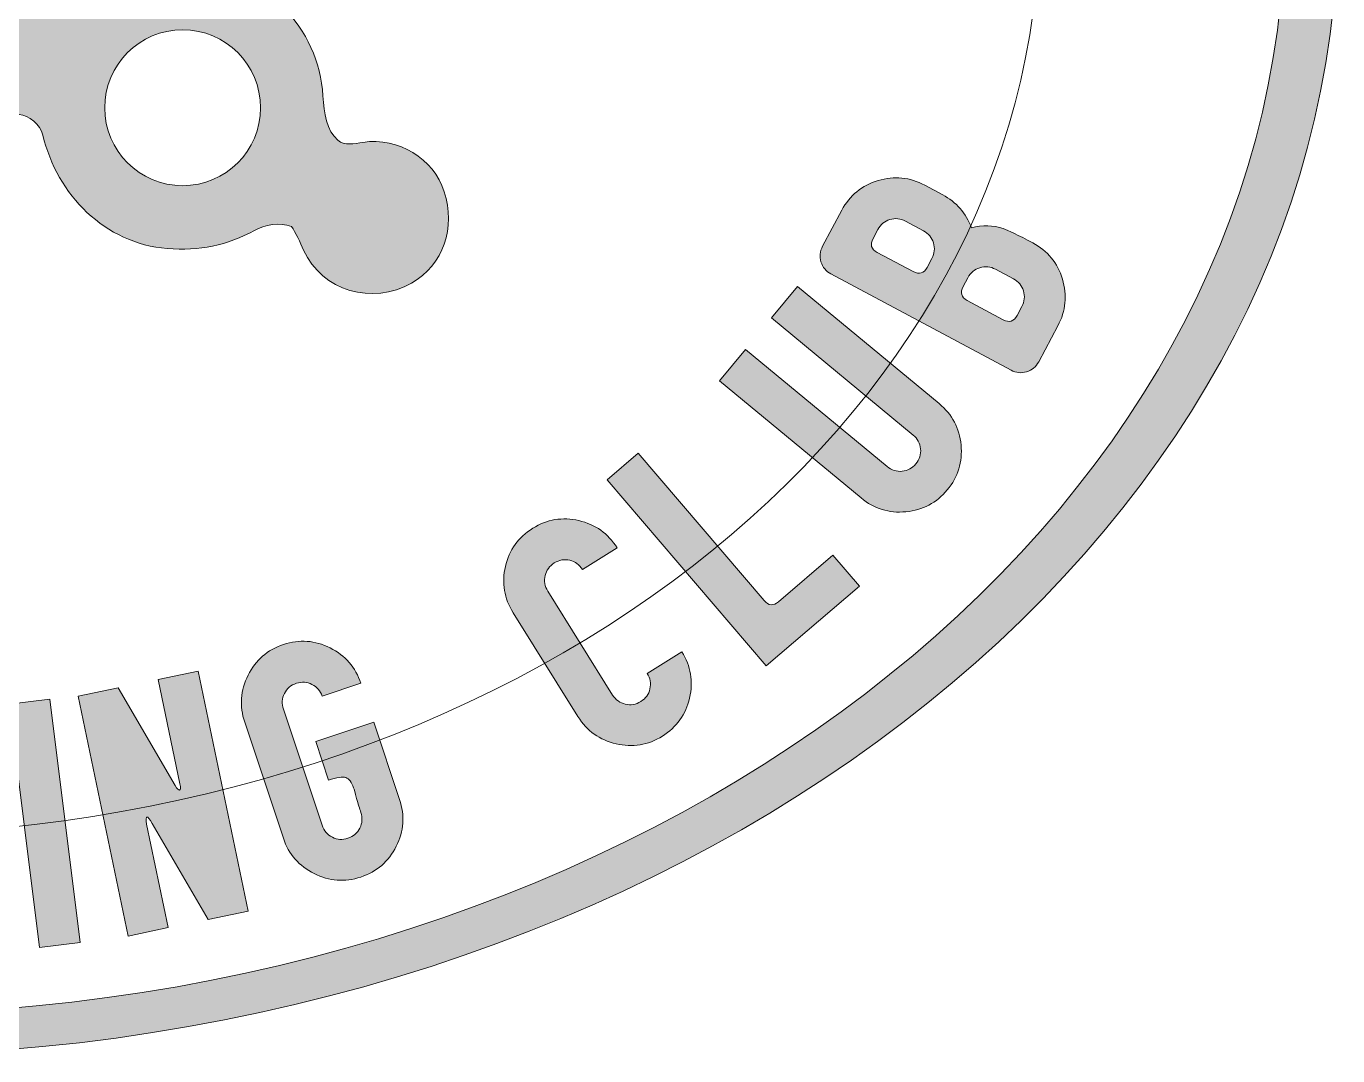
# Model space of a CAD drawing. Header units: inches. Extents: x -2.6 to 37.8, y -28.5 to 2.5.
# Drawn here: x 19.91 to 37.76, y -28.46 to -14.46 of the extents above; entities that cross this region are included whole.
import ezdxf

# ---------------------------------------------------------------- set-up
doc = ezdxf.new("R2010")
doc.units = ezdxf.units.IN
doc.header["$MEASUREMENT"] = 0
doc.layers.add('Layer 1', color=7, linetype='Continuous', lineweight=0)

# ---------------------------------------------------------------- blocks, each defined once
blk = doc.blocks.new('Block_0')
at = {"layer": 'Layer 1', "true_color": 0x231f20, "transparency": 33554687}
h = blk.add_hatch(color=250, dxfattribs=at)
h.dxf.hatch_style = 2
edge = h.paths.add_edge_path()
edge.add_spline(control_points=[(33.343, -17.896), (33.343, -17.896), (33.098, -17.765), (33.098, -17.765), (33.03, -17.729), (32.959, -17.722), (32.886, -17.744), (32.814, -17.766), (32.759, -17.811), (32.722, -17.88), (32.722, -17.88), (32.657, -18.002), (32.657, -18.002), (32.613, -18.084), (32.632, -18.146), (32.714, -18.19), (32.714, -18.19), (33.204, -18.452), (33.204, -18.452), (33.286, -18.495), (33.348, -18.476), (33.392, -18.395), (33.392, -18.395), (33.457, -18.272), (33.457, -18.272), (33.494, -18.204), (33.501, -18.133), (33.479, -18.06), (33.457, -17.988), (33.412, -17.933), (33.343, -17.896)], knot_values=[0, 0, 0, 0, 1, 1, 1, 2, 2, 2, 3, 3, 3, 4, 4, 4, 5, 5, 5, 6, 6, 6, 7, 7, 7, 8, 8, 8, 9, 9, 9, 10, 10, 10, 10], degree=3, periodic=0)
edge = h.paths.add_edge_path()
edge.add_spline(control_points=[(32.118, -17.242), (32.118, -17.242), (31.873, -17.111), (31.873, -17.111), (31.805, -17.074), (31.734, -17.067), (31.661, -17.089), (31.589, -17.111), (31.534, -17.156), (31.497, -17.225), (31.497, -17.225), (31.432, -17.348), (31.432, -17.348), (31.388, -17.429), (31.407, -17.492), (31.489, -17.536), (31.489, -17.536), (31.979, -17.797), (31.979, -17.797), (32.061, -17.841), (32.123, -17.822), (32.167, -17.74), (32.167, -17.74), (32.232, -17.618), (32.232, -17.618), (32.269, -17.549), (32.276, -17.479), (32.254, -17.406), (32.232, -17.333), (32.187, -17.279), (32.118, -17.242)], knot_values=[0, 0, 0, 0, 1, 1, 1, 2, 2, 2, 3, 3, 3, 4, 4, 4, 5, 5, 5, 6, 6, 6, 7, 7, 7, 8, 8, 8, 9, 9, 9, 10, 10, 10, 10], degree=3, periodic=0)
edge = h.paths.add_edge_path()
edge.add_spline(control_points=[(33.605, -17.406), (33.808, -17.515), (33.942, -17.679), (34.009, -17.899), (34.076, -18.12), (34.056, -18.332), (33.947, -18.534), (33.947, -18.534), (33.686, -19.024), (33.686, -19.024), (33.649, -19.093), (33.594, -19.138), (33.522, -19.16), (33.449, -19.182), (33.378, -19.175), (33.31, -19.138), (33.31, -19.138), (30.86, -17.829), (30.86, -17.829), (30.791, -17.793), (30.746, -17.738), (30.724, -17.665), (30.702, -17.593), (30.709, -17.522), (30.746, -17.453), (30.746, -17.453), (31.007, -16.963), (31.007, -16.963), (31.116, -16.761), (31.28, -16.626), (31.501, -16.559), (31.721, -16.492), (31.933, -16.513), (32.135, -16.621), (32.135, -16.621), (32.38, -16.752), (32.38, -16.752), (32.566, -16.851), (32.697, -17.001), (32.771, -17.2), (32.921, -17.163), (33.066, -17.166), (33.205, -17.212), (33.273, -17.235), (33.406, -17.3), (33.605, -17.406)], knot_values=[0, 0, 0, 0, 1, 1, 1, 2, 2, 2, 3, 3, 3, 4, 4, 4, 5, 5, 5, 6, 6, 6, 7, 7, 7, 8, 8, 8, 9, 9, 9, 10, 10, 10, 11, 11, 11, 12, 12, 12, 13, 13, 13, 14, 14, 14, 15, 15, 15, 15], degree=3, periodic=0)
h = blk.add_hatch(color=250, dxfattribs=at)
h.dxf.hatch_style = 2
edge = h.paths.add_edge_path()
edge.add_spline(control_points=[(32.332, -19.593), (32.509, -19.74), (32.609, -19.928), (32.63, -20.157), (32.652, -20.386), (32.589, -20.59), (32.443, -20.766), (32.297, -20.943), (32.109, -21.043), (31.879, -21.064), (31.65, -21.086), (31.447, -21.024), (31.27, -20.877), (31.27, -20.877), (29.344, -19.283), (29.344, -19.283), (29.344, -19.283), (29.698, -18.855), (29.698, -18.855), (29.698, -18.855), (31.624, -20.449), (31.624, -20.449), (31.684, -20.499), (31.752, -20.52), (31.827, -20.513), (31.903, -20.506), (31.966, -20.472), (32.015, -20.412), (32.065, -20.352), (32.086, -20.285), (32.079, -20.209), (32.072, -20.133), (32.038, -20.071), (31.978, -20.021), (31.978, -20.021), (30.052, -18.427), (30.052, -18.427), (30.052, -18.427), (30.406, -17.999), (30.406, -17.999), (30.406, -17.999), (32.332, -19.593), (32.332, -19.593)], knot_values=[0, 0, 0, 0, 1, 1, 1, 2, 2, 2, 3, 3, 3, 4, 4, 4, 5, 5, 5, 6, 6, 6, 7, 7, 7, 8, 8, 8, 9, 9, 9, 10, 10, 10, 11, 11, 11, 12, 12, 12, 13, 13, 13, 14, 14, 14, 14], degree=3, periodic=0)
h = blk.add_hatch(color=250, dxfattribs=at)
h.dxf.hatch_style = 2
edge = h.paths.add_edge_path()
edge.add_spline(control_points=[(31.247, -22.078), (31.247, -22.078), (29.98, -23.162), (29.98, -23.162), (29.98, -23.162), (27.813, -20.628), (27.813, -20.628), (27.813, -20.628), (28.236, -20.267), (28.236, -20.267), (28.236, -20.267), (29.951, -22.273), (29.951, -22.273), (30.011, -22.343), (30.076, -22.348), (30.147, -22.288), (30.147, -22.288), (30.885, -21.656), (30.885, -21.656), (30.885, -21.656), (31.247, -22.078), (31.247, -22.078)], knot_values=[0, 0, 0, 0, 1, 1, 1, 2, 2, 2, 3, 3, 3, 4, 4, 4, 5, 5, 5, 6, 6, 6, 7, 7, 7, 7], degree=3, periodic=0)
h = blk.add_hatch(color=250, dxfattribs=at)
h.dxf.hatch_style = 2
edge = h.paths.add_edge_path()
edge.add_spline(control_points=[(28.832, -22.969), (28.954, -23.164), (28.988, -23.373), (28.936, -23.598), (28.884, -23.822), (28.761, -23.995), (28.566, -24.117), (28.371, -24.239), (28.162, -24.273), (27.937, -24.221), (27.713, -24.169), (27.54, -24.046), (27.418, -23.851), (27.418, -23.851), (26.536, -22.437), (26.536, -22.437), (26.414, -22.242), (26.379, -22.033), (26.431, -21.808), (26.483, -21.584), (26.607, -21.411), (26.802, -21.289), (26.996, -21.167), (27.206, -21.133), (27.431, -21.185), (27.655, -21.237), (27.828, -21.36), (27.95, -21.555), (27.95, -21.555), (27.478, -21.849), (27.478, -21.849), (27.437, -21.783), (27.38, -21.741), (27.306, -21.724), (27.232, -21.707), (27.162, -21.719), (27.096, -21.76), (27.03, -21.802), (26.988, -21.859), (26.971, -21.933), (26.954, -22.007), (26.966, -22.077), (27.007, -22.143), (27.007, -22.143), (27.889, -23.557), (27.889, -23.557), (27.931, -23.623), (27.988, -23.665), (28.062, -23.682), (28.136, -23.699), (28.206, -23.687), (28.272, -23.646), (28.338, -23.604), (28.38, -23.547), (28.397, -23.473), (28.414, -23.399), (28.402, -23.329), (28.361, -23.263), (28.361, -23.263), (28.832, -22.969), (28.832, -22.969)], knot_values=[0, 0, 0, 0, 1, 1, 1, 2, 2, 2, 3, 3, 3, 4, 4, 4, 5, 5, 5, 6, 6, 6, 7, 7, 7, 8, 8, 8, 9, 9, 9, 10, 10, 10, 11, 11, 11, 12, 12, 12, 13, 13, 13, 14, 14, 14, 15, 15, 15, 16, 16, 16, 17, 17, 17, 18, 18, 18, 19, 19, 19, 20, 20, 20, 20], degree=3, periodic=0)
h = blk.add_hatch(color=250, dxfattribs=at)
h.dxf.hatch_style = 2
edge = h.paths.add_edge_path()
edge.add_spline(control_points=[(24.991, -24.979), (25.064, -25.197), (25.048, -25.409), (24.945, -25.615), (24.842, -25.821), (24.681, -25.961), (24.464, -26.033), (24.246, -26.106), (24.034, -26.09), (23.828, -25.987), (23.622, -25.884), (23.482, -25.724), (23.41, -25.506), (23.41, -25.506), (22.883, -23.925), (22.883, -23.925), (22.811, -23.707), (22.826, -23.495), (22.929, -23.289), (23.032, -23.083), (23.193, -22.943), (23.41, -22.871), (23.628, -22.798), (23.84, -22.813), (24.046, -22.916), (24.253, -23.02), (24.392, -23.18), (24.464, -23.398), (24.464, -23.398), (23.937, -23.573), (23.937, -23.573), (23.913, -23.5), (23.866, -23.446), (23.799, -23.412), (23.731, -23.378), (23.66, -23.373), (23.586, -23.398), (23.512, -23.422), (23.458, -23.469), (23.424, -23.536), (23.39, -23.604), (23.386, -23.675), (23.41, -23.749), (23.41, -23.749), (23.937, -25.33), (23.937, -25.33), (23.961, -25.404), (24.008, -25.458), (24.076, -25.492), (24.143, -25.526), (24.214, -25.531), (24.288, -25.506), (24.362, -25.481), (24.416, -25.435), (24.45, -25.367), (24.484, -25.299), (24.488, -25.229), (24.464, -25.155), (24.446, -25.102), (24.427, -25.038), (24.406, -24.963), (24.385, -24.888), (24.371, -24.84), (24.364, -24.819), (24.338, -24.742), (24.303, -24.696), (24.259, -24.681), (24.215, -24.667), (24.137, -24.678), (24.025, -24.715), (24.025, -24.715), (23.849, -24.188), (23.849, -24.188), (23.849, -24.188), (24.64, -23.925), (24.64, -23.925), (24.64, -23.925), (24.991, -24.979), (24.991, -24.979)], knot_values=[0, 0, 0, 0, 1, 1, 1, 2, 2, 2, 3, 3, 3, 4, 4, 4, 5, 5, 5, 6, 6, 6, 7, 7, 7, 8, 8, 8, 9, 9, 9, 10, 10, 10, 11, 11, 11, 12, 12, 12, 13, 13, 13, 14, 14, 14, 15, 15, 15, 16, 16, 16, 17, 17, 17, 18, 18, 18, 19, 19, 19, 20, 20, 20, 21, 21, 21, 22, 22, 22, 23, 23, 23, 24, 24, 24, 25, 25, 25, 26, 26, 26, 26], degree=3, periodic=0)
h = blk.add_hatch(color=250, dxfattribs=at)
h.dxf.hatch_style = 2
edge = h.paths.add_edge_path()
edge.add_spline(control_points=[(22.931, -26.496), (22.931, -26.496), (22.387, -26.609), (22.387, -26.609), (22.387, -26.609), (21.626, -25.303), (21.626, -25.303), (21.591, -25.243), (21.566, -25.214), (21.552, -25.217), (21.541, -25.219), (21.54, -25.252), (21.549, -25.314), (21.549, -25.314), (21.843, -26.722), (21.843, -26.722), (21.843, -26.722), (21.299, -26.836), (21.299, -26.836), (21.299, -26.836), (20.618, -23.573), (20.618, -23.573), (20.618, -23.573), (21.162, -23.459), (21.162, -23.459), (21.162, -23.459), (21.939, -24.79), (21.939, -24.79), (21.964, -24.834), (21.983, -24.854), (21.997, -24.851), (22.012, -24.848), (22.014, -24.82), (22.002, -24.765), (22.002, -24.765), (21.706, -23.346), (21.706, -23.346), (21.706, -23.346), (22.25, -23.232), (22.25, -23.232), (22.25, -23.232), (22.931, -26.496), (22.931, -26.496)], knot_values=[0, 0, 0, 0, 1, 1, 1, 2, 2, 2, 3, 3, 3, 4, 4, 4, 5, 5, 5, 6, 6, 6, 7, 7, 7, 8, 8, 8, 9, 9, 9, 10, 10, 10, 11, 11, 11, 12, 12, 12, 13, 13, 13, 14, 14, 14, 14], degree=3, periodic=0)
h = blk.add_hatch(color=250, dxfattribs=at)
h.dxf.hatch_style = 2
edge = h.paths.add_edge_path()
edge.add_spline(control_points=[(20.643, -26.922), (20.643, -26.922), (20.092, -26.991), (20.092, -26.991), (20.092, -26.991), (19.678, -23.683), (19.678, -23.683), (19.678, -23.683), (20.23, -23.614), (20.23, -23.614), (20.23, -23.614), (20.643, -26.922), (20.643, -26.922)], knot_values=[0, 0, 0, 0, 1, 1, 1, 2, 2, 2, 3, 3, 3, 4, 4, 4, 4], degree=3, periodic=0)
at = {"layer": 'Layer 1'}
for points, knots in [([(33.605, -17.406), (33.808, -17.515), (33.942, -17.679), (34.009, -17.899), (34.076, -18.12), (34.056, -18.332), (33.947, -18.534), (33.947, -18.534), (33.686, -19.024), (33.686, -19.024), (33.649, -19.093), (33.594, -19.138), (33.522, -19.16), (33.449, -19.182), (33.378, -19.175), (33.31, -19.138), (33.31, -19.138), (30.86, -17.829), (30.86, -17.829), (30.791, -17.793), (30.746, -17.738), (30.724, -17.665), (30.702, -17.593), (30.709, -17.522), (30.746, -17.453), (30.746, -17.453), (31.007, -16.963), (31.007, -16.963), (31.116, -16.761), (31.28, -16.626), (31.501, -16.559), (31.721, -16.492), (31.933, -16.513), (32.135, -16.621), (32.135, -16.621), (32.38, -16.752), (32.38, -16.752), (32.566, -16.851), (32.697, -17.001), (32.771, -17.2), (32.921, -17.163), (33.066, -17.166), (33.205, -17.212), (33.273, -17.235), (33.406, -17.3), (33.605, -17.406)], [0, 0, 0, 0, 1, 1, 1, 2, 2, 2, 3, 3, 3, 4, 4, 4, 5, 5, 5, 6, 6, 6, 7, 7, 7, 8, 8, 8, 9, 9, 9, 10, 10, 10, 11, 11, 11, 12, 12, 12, 13, 13, 13, 14, 14, 14, 15, 15, 15, 15]), ([(32.118, -17.242), (32.118, -17.242), (31.873, -17.111), (31.873, -17.111), (31.805, -17.074), (31.734, -17.067), (31.661, -17.089), (31.589, -17.111), (31.534, -17.156), (31.497, -17.225), (31.497, -17.225), (31.432, -17.348), (31.432, -17.348), (31.388, -17.429), (31.407, -17.492), (31.489, -17.536), (31.489, -17.536), (31.979, -17.797), (31.979, -17.797), (32.061, -17.841), (32.123, -17.822), (32.167, -17.74), (32.167, -17.74), (32.232, -17.618), (32.232, -17.618), (32.269, -17.549), (32.276, -17.479), (32.254, -17.406), (32.232, -17.333), (32.187, -17.279), (32.118, -17.242)], [0, 0, 0, 0, 1, 1, 1, 2, 2, 2, 3, 3, 3, 4, 4, 4, 5, 5, 5, 6, 6, 6, 7, 7, 7, 8, 8, 8, 9, 9, 9, 10, 10, 10, 10]), ([(33.343, -17.896), (33.343, -17.896), (33.098, -17.765), (33.098, -17.765), (33.03, -17.729), (32.959, -17.722), (32.886, -17.744), (32.814, -17.766), (32.759, -17.811), (32.722, -17.88), (32.722, -17.88), (32.657, -18.002), (32.657, -18.002), (32.613, -18.084), (32.632, -18.146), (32.714, -18.19), (32.714, -18.19), (33.204, -18.452), (33.204, -18.452), (33.286, -18.495), (33.348, -18.476), (33.392, -18.395), (33.392, -18.395), (33.457, -18.272), (33.457, -18.272), (33.494, -18.204), (33.501, -18.133), (33.479, -18.06), (33.457, -17.988), (33.412, -17.933), (33.343, -17.896)], [0, 0, 0, 0, 1, 1, 1, 2, 2, 2, 3, 3, 3, 4, 4, 4, 5, 5, 5, 6, 6, 6, 7, 7, 7, 8, 8, 8, 9, 9, 9, 10, 10, 10, 10]), ([(32.332, -19.593), (32.509, -19.74), (32.609, -19.928), (32.63, -20.157), (32.652, -20.386), (32.589, -20.59), (32.443, -20.766), (32.297, -20.943), (32.109, -21.043), (31.879, -21.064), (31.65, -21.086), (31.447, -21.024), (31.27, -20.877), (31.27, -20.877), (29.344, -19.283), (29.344, -19.283), (29.344, -19.283), (29.698, -18.855), (29.698, -18.855), (29.698, -18.855), (31.624, -20.449), (31.624, -20.449), (31.684, -20.499), (31.752, -20.52), (31.827, -20.513), (31.903, -20.506), (31.966, -20.472), (32.015, -20.412), (32.065, -20.352), (32.086, -20.285), (32.079, -20.209), (32.072, -20.133), (32.038, -20.071), (31.978, -20.021), (31.978, -20.021), (30.052, -18.427), (30.052, -18.427), (30.052, -18.427), (30.406, -17.999), (30.406, -17.999), (30.406, -17.999), (32.332, -19.593), (32.332, -19.593)], [0, 0, 0, 0, 1, 1, 1, 2, 2, 2, 3, 3, 3, 4, 4, 4, 5, 5, 5, 6, 6, 6, 7, 7, 7, 8, 8, 8, 9, 9, 9, 10, 10, 10, 11, 11, 11, 12, 12, 12, 13, 13, 13, 14, 14, 14, 14]), ([(31.247, -22.078), (31.247, -22.078), (29.98, -23.162), (29.98, -23.162), (29.98, -23.162), (27.813, -20.628), (27.813, -20.628), (27.813, -20.628), (28.236, -20.267), (28.236, -20.267), (28.236, -20.267), (29.951, -22.273), (29.951, -22.273), (30.011, -22.343), (30.076, -22.348), (30.147, -22.288), (30.147, -22.288), (30.885, -21.656), (30.885, -21.656), (30.885, -21.656), (31.247, -22.078), (31.247, -22.078)], [0, 0, 0, 0, 1, 1, 1, 2, 2, 2, 3, 3, 3, 4, 4, 4, 5, 5, 5, 6, 6, 6, 7, 7, 7, 7]), ([(28.832, -22.969), (28.954, -23.164), (28.988, -23.373), (28.936, -23.598), (28.884, -23.822), (28.761, -23.995), (28.566, -24.117), (28.371, -24.239), (28.162, -24.273), (27.937, -24.221), (27.713, -24.169), (27.54, -24.046), (27.418, -23.851), (27.418, -23.851), (26.536, -22.437), (26.536, -22.437), (26.414, -22.242), (26.379, -22.033), (26.431, -21.808), (26.483, -21.584), (26.607, -21.411), (26.802, -21.289), (26.996, -21.167), (27.206, -21.133), (27.431, -21.185), (27.655, -21.237), (27.828, -21.36), (27.95, -21.555), (27.95, -21.555), (27.478, -21.849), (27.478, -21.849), (27.437, -21.783), (27.38, -21.741), (27.306, -21.724), (27.232, -21.707), (27.162, -21.719), (27.096, -21.76), (27.03, -21.802), (26.988, -21.859), (26.971, -21.933), (26.954, -22.007), (26.966, -22.077), (27.007, -22.143), (27.007, -22.143), (27.889, -23.557), (27.889, -23.557), (27.931, -23.623), (27.988, -23.665), (28.062, -23.682), (28.136, -23.699), (28.206, -23.687), (28.272, -23.646), (28.338, -23.604), (28.38, -23.547), (28.397, -23.473), (28.414, -23.399), (28.402, -23.329), (28.361, -23.263), (28.361, -23.263), (28.832, -22.969), (28.832, -22.969)], [0, 0, 0, 0, 1, 1, 1, 2, 2, 2, 3, 3, 3, 4, 4, 4, 5, 5, 5, 6, 6, 6, 7, 7, 7, 8, 8, 8, 9, 9, 9, 10, 10, 10, 11, 11, 11, 12, 12, 12, 13, 13, 13, 14, 14, 14, 15, 15, 15, 16, 16, 16, 17, 17, 17, 18, 18, 18, 19, 19, 19, 20, 20, 20, 20]), ([(24.991, -24.979), (25.064, -25.197), (25.048, -25.409), (24.945, -25.615), (24.842, -25.821), (24.681, -25.961), (24.464, -26.033), (24.246, -26.106), (24.034, -26.09), (23.828, -25.987), (23.622, -25.884), (23.482, -25.724), (23.41, -25.506), (23.41, -25.506), (22.883, -23.925), (22.883, -23.925), (22.811, -23.707), (22.826, -23.495), (22.929, -23.289), (23.032, -23.083), (23.193, -22.943), (23.41, -22.871), (23.628, -22.798), (23.84, -22.813), (24.046, -22.916), (24.253, -23.02), (24.392, -23.18), (24.464, -23.398), (24.464, -23.398), (23.937, -23.573), (23.937, -23.573), (23.913, -23.5), (23.866, -23.446), (23.799, -23.412), (23.731, -23.378), (23.66, -23.373), (23.586, -23.398), (23.512, -23.422), (23.458, -23.469), (23.424, -23.536), (23.39, -23.604), (23.386, -23.675), (23.41, -23.749), (23.41, -23.749), (23.937, -25.33), (23.937, -25.33), (23.961, -25.404), (24.008, -25.458), (24.076, -25.492), (24.143, -25.526), (24.214, -25.531), (24.288, -25.506), (24.362, -25.481), (24.416, -25.435), (24.45, -25.367), (24.484, -25.299), (24.488, -25.229), (24.464, -25.155), (24.446, -25.102), (24.427, -25.038), (24.406, -24.963), (24.385, -24.888), (24.371, -24.84), (24.364, -24.819), (24.338, -24.742), (24.303, -24.696), (24.259, -24.681), (24.215, -24.667), (24.137, -24.678), (24.025, -24.715), (24.025, -24.715), (23.849, -24.188), (23.849, -24.188), (23.849, -24.188), (24.64, -23.925), (24.64, -23.925), (24.64, -23.925), (24.991, -24.979), (24.991, -24.979)], [0, 0, 0, 0, 1, 1, 1, 2, 2, 2, 3, 3, 3, 4, 4, 4, 5, 5, 5, 6, 6, 6, 7, 7, 7, 8, 8, 8, 9, 9, 9, 10, 10, 10, 11, 11, 11, 12, 12, 12, 13, 13, 13, 14, 14, 14, 15, 15, 15, 16, 16, 16, 17, 17, 17, 18, 18, 18, 19, 19, 19, 20, 20, 20, 21, 21, 21, 22, 22, 22, 23, 23, 23, 24, 24, 24, 25, 25, 25, 26, 26, 26, 26]), ([(22.931, -26.496), (22.931, -26.496), (22.387, -26.609), (22.387, -26.609), (22.387, -26.609), (21.626, -25.303), (21.626, -25.303), (21.591, -25.243), (21.566, -25.214), (21.552, -25.217), (21.541, -25.219), (21.54, -25.252), (21.549, -25.314), (21.549, -25.314), (21.843, -26.722), (21.843, -26.722), (21.843, -26.722), (21.299, -26.836), (21.299, -26.836), (21.299, -26.836), (20.618, -23.573), (20.618, -23.573), (20.618, -23.573), (21.162, -23.459), (21.162, -23.459), (21.162, -23.459), (21.939, -24.79), (21.939, -24.79), (21.964, -24.834), (21.983, -24.854), (21.997, -24.851), (22.012, -24.848), (22.014, -24.82), (22.002, -24.765), (22.002, -24.765), (21.706, -23.346), (21.706, -23.346), (21.706, -23.346), (22.25, -23.232), (22.25, -23.232), (22.25, -23.232), (22.931, -26.496), (22.931, -26.496)], [0, 0, 0, 0, 1, 1, 1, 2, 2, 2, 3, 3, 3, 4, 4, 4, 5, 5, 5, 6, 6, 6, 7, 7, 7, 8, 8, 8, 9, 9, 9, 10, 10, 10, 11, 11, 11, 12, 12, 12, 13, 13, 13, 14, 14, 14, 14]), ([(20.643, -26.922), (20.643, -26.922), (20.092, -26.991), (20.092, -26.991), (20.092, -26.991), (19.678, -23.683), (19.678, -23.683), (19.678, -23.683), (20.23, -23.614), (20.23, -23.614), (20.23, -23.614), (20.643, -26.922), (20.643, -26.922)], [0, 0, 0, 0, 1, 1, 1, 2, 2, 2, 3, 3, 3, 4, 4, 4, 4])]:
    blk.add_open_spline(points, degree=3, knots=knots, dxfattribs=at)
blk = doc.blocks.new('Block_2')
at = {"layer": 'Layer 1', "true_color": 0xd11f44, "transparency": 33554687}
h = blk.add_hatch(color=242, dxfattribs=at)
h.dxf.hatch_style = 2
edge = h.paths.add_edge_path()
edge.add_spline(control_points=[(18.613, -18.159), (18.613, -17.574), (18.138, -17.099), (17.552, -17.099), (16.966, -17.099), (16.491, -17.574), (16.491, -18.159), (16.491, -18.745), (16.966, -19.22), (17.552, -19.22), (18.138, -19.22), (18.613, -18.745), (18.613, -18.159)], knot_values=[0, 0, 0, 0, 1, 1, 1, 2, 2, 2, 3, 3, 3, 4, 4, 4, 4], degree=3, periodic=0)
edge = h.paths.add_edge_path()
edge.add_spline(control_points=[(23.099, -15.568), (23.099, -14.983), (22.625, -14.508), (22.039, -14.508), (21.454, -14.508), (20.979, -14.983), (20.979, -15.568), (20.979, -16.154), (21.454, -16.629), (22.039, -16.629), (22.625, -16.629), (23.099, -16.154), (23.099, -15.568)], knot_values=[0, 0, 0, 0, 1, 1, 1, 2, 2, 2, 3, 3, 3, 4, 4, 4, 4], degree=3, periodic=0)
edge = h.paths.add_edge_path()
edge.add_spline(control_points=[(14.129, -15.57), (14.129, -14.983), (13.653, -14.507), (13.066, -14.507), (12.479, -14.507), (12.004, -14.983), (12.004, -15.57), (12.004, -16.157), (12.479, -16.632), (13.066, -16.632), (13.653, -16.632), (14.129, -16.157), (14.129, -15.57)], knot_values=[0, 0, 0, 0, 1, 1, 1, 2, 2, 2, 3, 3, 3, 4, 4, 4, 4], degree=3, periodic=0)
edge = h.paths.add_edge_path()
edge.add_spline(control_points=[(19.507, -12.98), (19.507, -11.901), (18.633, -11.027), (17.554, -11.027), (16.476, -11.027), (15.602, -11.901), (15.602, -12.98), (15.602, -14.058), (16.476, -14.933), (17.554, -14.933), (18.633, -14.933), (19.507, -14.058), (19.507, -12.98)], knot_values=[0, 0, 0, 0, 1, 1, 1, 2, 2, 2, 3, 3, 3, 4, 4, 4, 4], degree=3, periodic=0)
edge = h.paths.add_edge_path()
edge.add_spline(control_points=[(23.101, -10.392), (23.101, -9.805), (22.625, -9.329), (22.038, -9.329), (21.451, -9.329), (20.975, -9.805), (20.975, -10.392), (20.975, -10.979), (21.451, -11.455), (22.038, -11.455), (22.625, -11.455), (23.101, -10.979), (23.101, -10.392)], knot_values=[0, 0, 0, 0, 1, 1, 1, 2, 2, 2, 3, 3, 3, 4, 4, 4, 4], degree=3, periodic=0)
edge = h.paths.add_edge_path()
edge.add_spline(control_points=[(14.13, -10.392), (14.13, -9.805), (13.654, -9.329), (13.067, -9.329), (12.481, -9.329), (12.005, -9.805), (12.005, -10.392), (12.005, -10.978), (12.481, -11.454), (13.067, -11.454), (13.654, -11.454), (14.13, -10.978), (14.13, -10.392)], knot_values=[0, 0, 0, 0, 1, 1, 1, 2, 2, 2, 3, 3, 3, 4, 4, 4, 4], degree=3, periodic=0)
edge = h.paths.add_edge_path()
edge.add_spline(control_points=[(18.612, -7.801), (18.612, -7.215), (18.138, -6.741), (17.553, -6.741), (16.967, -6.741), (16.493, -7.215), (16.493, -7.801), (16.493, -8.386), (16.967, -8.86), (17.553, -8.86), (18.138, -8.86), (18.612, -8.386), (18.612, -7.801)], knot_values=[0, 0, 0, 0, 1, 1, 1, 2, 2, 2, 3, 3, 3, 4, 4, 4, 4], degree=3, periodic=0)
edge = h.paths.add_edge_path()
edge.add_spline(control_points=[(18.241, -20.097), (18.187, -20.174), (18.254, -20.362), (18.314, -20.428), (18.723, -20.879), (18.679, -21.514), (18.254, -21.904), (17.831, -22.292), (17.185, -22.261), (16.803, -21.846), (16.4, -21.41), (16.433, -20.797), (16.855, -20.354), (16.959, -20.244), (16.829, -19.973), (16.699, -19.901), (16.157, -19.602), (15.786, -19.118), (15.674, -18.571), (15.537, -17.909), (15.714, -17.303), (16.154, -16.822), (16.251, -16.716), (16.435, -16.553), (16.398, -16.389), (16.285, -15.879), (15.741, -15.564), (15.245, -15.675), (15.083, -15.71), (14.983, -15.878), (14.948, -16.024), (14.748, -16.859), (14.019, -17.463), (13.165, -17.488), (12.812, -17.498), (12.509, -17.465), (12.21, -17.29), (12.059, -17.201), (11.843, -17.144), (11.661, -17.16), (11.588, -17.167), (11.496, -17.312), (11.475, -17.377), (11.316, -17.866), (10.877, -18.136), (10.382, -18.092), (9.909, -18.049), (9.506, -17.665), (9.465, -17.16), (9.438, -16.827), (9.54, -16.517), (9.771, -16.303), (10.288, -15.826), (10.727, -16.157), (10.968, -16.005), (11.037, -15.961), (11.102, -15.827), (11.114, -15.728), (11.114, -15.728), (11.169, -15.281), (11.169, -15.281), (11.267, -14.484), (11.903, -13.803), (12.714, -13.681), (12.955, -13.644), (13.233, -13.663), (13.466, -13.69), (13.638, -13.709), (13.774, -13.796), (13.943, -13.713), (14.301, -13.538), (14.429, -12.968), (14.2, -12.5), (13.945, -11.978), (13.523, -12.351), (13.002, -12.325), (11.992, -12.275), (11.212, -11.498), (11.141, -10.499), (11.132, -10.361), (11.113, -10.203), (11.07, -10.091), (10.988, -9.883), (10.808, -9.887), (10.636, -9.922), (10.233, -10.006), (9.844, -9.794), (9.64, -9.492), (9.404, -9.145), (9.397, -8.702), (9.618, -8.338), (9.82, -8.007), (10.189, -7.839), (10.577, -7.872), (10.93, -7.901), (11.291, -8.127), (11.438, -8.494), (11.474, -8.585), (11.536, -8.749), (11.63, -8.782), (11.804, -8.844), (12.008, -8.781), (12.155, -8.694), (12.435, -8.528), (12.719, -8.475), (13.035, -8.469), (13.611, -8.459), (14.104, -8.674), (14.493, -9.092), (15.032, -9.671), (14.818, -10.038), (15.201, -10.276), (15.372, -10.383), (15.529, -10.332), (15.719, -10.264), (16.035, -10.151), (16.329, -9.926), (16.398, -9.56), (16.427, -9.407), (16.254, -9.242), (16.154, -9.133), (15.732, -8.672), (15.547, -8.091), (15.661, -7.451), (15.754, -6.929), (16.084, -6.418), (16.604, -6.116), (16.752, -6.031), (16.96, -5.802), (16.865, -5.628), (16.613, -5.324), (16.439, -4.975), (16.553, -4.561), (16.643, -4.231), (16.921, -3.903), (17.297, -3.821), (17.882, -3.694), (18.43, -4.002), (18.559, -4.579), (18.72, -5.297), (18.229, -5.501), (18.223, -5.738), (18.221, -5.816), (18.303, -5.96), (18.374, -6.014), (18.374, -6.014), (18.841, -6.365), (18.841, -6.365), (19.593, -6.931), (19.787, -8.376), (18.846, -9.244), (18.607, -9.465), (18.727, -9.787), (18.92, -9.97), (19.21, -10.245), (19.578, -10.426), (19.889, -10.288), (20.011, -10.234), (20.125, -10.095), (20.167, -9.928), (20.365, -9.141), (21.024, -8.544), (21.829, -8.476), (22.302, -8.436), (22.698, -8.539), (23.099, -8.758), (23.249, -8.84), (23.538, -8.835), (23.594, -8.663), (23.779, -8.087), (24.274, -7.771), (24.841, -7.889), (25.394, -8.003), (25.747, -8.53), (25.643, -9.101), (25.545, -9.639), (25.021, -10.024), (24.449, -9.918), (24.285, -9.887), (24.124, -9.896), (24.037, -10.075), (23.957, -10.239), (23.96, -10.436), (23.943, -10.628), (23.862, -11.572), (23.081, -12.246), (22.152, -12.323), (21.56, -12.371), (21.136, -11.936), (20.872, -12.576), (20.614, -13.199), (20.998, -13.784), (21.309, -13.741), (21.61, -13.7), (21.891, -13.649), (22.211, -13.666), (23.14, -13.714), (23.896, -14.473), (23.948, -15.408), (23.961, -15.639), (24.001, -15.88), (24.15, -16.011), (24.238, -16.087), (24.376, -16.057), (24.492, -16.039), (24.973, -15.966), (25.457, -16.257), (25.598, -16.71), (25.752, -17.201), (25.592, -17.704), (25.152, -17.954), (24.621, -18.257), (23.938, -18.064), (23.683, -17.504), (23.639, -17.409), (23.576, -17.256), (23.519, -17.182), (23.361, -17.123), (23.157, -17.159), (23.016, -17.237), (22.646, -17.441), (22.265, -17.52), (21.83, -17.484), (20.981, -17.413), (20.331, -16.757), (20.136, -15.94), (20.101, -15.793), (19.949, -15.675), (19.813, -15.658), (19.303, -15.596), (18.789, -15.903), (18.718, -16.43), (18.693, -16.616), (18.902, -16.774), (19.009, -16.899), (19.736, -17.744), (19.623, -19.015), (18.731, -19.686), (18.554, -19.819), (18.377, -19.905), (18.241, -20.097)], knot_values=[0, 0, 0, 0, 1, 1, 1, 2, 2, 2, 3, 3, 3, 4, 4, 4, 5, 5, 5, 6, 6, 6, 7, 7, 7, 8, 8, 8, 9, 9, 9, 10, 10, 10, 11, 11, 11, 12, 12, 12, 13, 13, 13, 14, 14, 14, 15, 15, 15, 16, 16, 16, 17, 17, 17, 18, 18, 18, 19, 19, 19, 20, 20, 20, 21, 21, 21, 22, 22, 22, 23, 23, 23, 24, 24, 24, 25, 25, 25, 26, 26, 26, 27, 27, 27, 28, 28, 28, 29, 29, 29, 30, 30, 30, 31, 31, 31, 32, 32, 32, 33, 33, 33, 34, 34, 34, 35, 35, 35, 36, 36, 36, 37, 37, 37, 38, 38, 38, 39, 39, 39, 40, 40, 40, 41, 41, 41, 42, 42, 42, 43, 43, 43, 44, 44, 44, 45, 45, 45, 46, 46, 46, 47, 47, 47, 48, 48, 48, 49, 49, 49, 50, 50, 50, 51, 51, 51, 52, 52, 52, 53, 53, 53, 54, 54, 54, 55, 55, 55, 56, 56, 56, 57, 57, 57, 58, 58, 58, 59, 59, 59, 60, 60, 60, 61, 61, 61, 62, 62, 62, 63, 63, 63, 64, 64, 64, 65, 65, 65, 66, 66, 66, 67, 67, 67, 68, 68, 68, 69, 69, 69, 70, 70, 70, 71, 71, 71, 72, 72, 72, 73, 73, 73, 74, 74, 74, 75, 75, 75, 76, 76, 76, 77, 77, 77, 78, 78, 78, 79, 79, 79, 80, 80, 80, 80], degree=3, periodic=0)
at = {"layer": 'Layer 1'}
for points, knots in [([(18.241, -20.097), (18.187, -20.174), (18.254, -20.362), (18.314, -20.428), (18.723, -20.879), (18.679, -21.514), (18.254, -21.904), (17.831, -22.292), (17.185, -22.261), (16.803, -21.846), (16.4, -21.41), (16.433, -20.797), (16.855, -20.354), (16.959, -20.244), (16.829, -19.973), (16.699, -19.901), (16.157, -19.602), (15.786, -19.118), (15.674, -18.571), (15.537, -17.909), (15.714, -17.303), (16.154, -16.822), (16.251, -16.716), (16.435, -16.553), (16.398, -16.389), (16.285, -15.879), (15.741, -15.564), (15.245, -15.675), (15.083, -15.71), (14.983, -15.878), (14.948, -16.024), (14.748, -16.859), (14.019, -17.463), (13.165, -17.488), (12.812, -17.498), (12.509, -17.465), (12.21, -17.29), (12.059, -17.201), (11.843, -17.144), (11.661, -17.16), (11.588, -17.167), (11.496, -17.312), (11.475, -17.377), (11.316, -17.866), (10.877, -18.136), (10.382, -18.092), (9.909, -18.049), (9.506, -17.665), (9.465, -17.16), (9.438, -16.827), (9.54, -16.517), (9.771, -16.303), (10.288, -15.826), (10.727, -16.157), (10.968, -16.005), (11.037, -15.961), (11.102, -15.827), (11.114, -15.728), (11.114, -15.728), (11.169, -15.281), (11.169, -15.281), (11.267, -14.484), (11.903, -13.803), (12.714, -13.681), (12.955, -13.644), (13.233, -13.663), (13.466, -13.69), (13.638, -13.709), (13.774, -13.796), (13.943, -13.713), (14.301, -13.538), (14.429, -12.968), (14.2, -12.5), (13.945, -11.978), (13.523, -12.351), (13.002, -12.325), (11.992, -12.275), (11.212, -11.498), (11.141, -10.499), (11.132, -10.361), (11.113, -10.203), (11.07, -10.091), (10.988, -9.883), (10.808, -9.887), (10.636, -9.922), (10.233, -10.006), (9.844, -9.794), (9.64, -9.492), (9.404, -9.145), (9.397, -8.702), (9.618, -8.338), (9.82, -8.007), (10.189, -7.839), (10.577, -7.872), (10.93, -7.901), (11.291, -8.127), (11.438, -8.494), (11.474, -8.585), (11.536, -8.749), (11.63, -8.782), (11.804, -8.844), (12.008, -8.781), (12.155, -8.694), (12.435, -8.528), (12.719, -8.475), (13.035, -8.469), (13.611, -8.459), (14.104, -8.674), (14.493, -9.092), (15.032, -9.671), (14.818, -10.038), (15.201, -10.276), (15.372, -10.383), (15.529, -10.332), (15.719, -10.264), (16.035, -10.151), (16.329, -9.926), (16.398, -9.56), (16.427, -9.407), (16.254, -9.242), (16.154, -9.133), (15.732, -8.672), (15.547, -8.091), (15.661, -7.451), (15.754, -6.929), (16.084, -6.418), (16.604, -6.116), (16.752, -6.031), (16.96, -5.802), (16.865, -5.628), (16.613, -5.324), (16.439, -4.975), (16.553, -4.561), (16.643, -4.231), (16.921, -3.903), (17.297, -3.821), (17.882, -3.694), (18.43, -4.002), (18.559, -4.579), (18.72, -5.297), (18.229, -5.501), (18.223, -5.738), (18.221, -5.816), (18.303, -5.96), (18.374, -6.014), (18.374, -6.014), (18.841, -6.365), (18.841, -6.365), (19.593, -6.931), (19.787, -8.376), (18.846, -9.244), (18.607, -9.465), (18.727, -9.787), (18.92, -9.97), (19.21, -10.245), (19.578, -10.426), (19.889, -10.288), (20.011, -10.234), (20.125, -10.095), (20.167, -9.928), (20.365, -9.141), (21.024, -8.544), (21.829, -8.476), (22.302, -8.436), (22.698, -8.539), (23.099, -8.758), (23.249, -8.84), (23.538, -8.835), (23.594, -8.663), (23.779, -8.087), (24.274, -7.771), (24.841, -7.889), (25.394, -8.003), (25.747, -8.53), (25.643, -9.101), (25.545, -9.639), (25.021, -10.024), (24.449, -9.918), (24.285, -9.887), (24.124, -9.896), (24.037, -10.075), (23.957, -10.239), (23.96, -10.436), (23.943, -10.628), (23.862, -11.572), (23.081, -12.246), (22.152, -12.323), (21.56, -12.371), (21.136, -11.936), (20.872, -12.576), (20.614, -13.199), (20.998, -13.784), (21.309, -13.741), (21.61, -13.7), (21.891, -13.649), (22.211, -13.666), (23.14, -13.714), (23.896, -14.473), (23.948, -15.408), (23.961, -15.639), (24.001, -15.88), (24.15, -16.011), (24.238, -16.087), (24.376, -16.057), (24.492, -16.039), (24.973, -15.966), (25.457, -16.257), (25.598, -16.71), (25.752, -17.201), (25.592, -17.704), (25.152, -17.954), (24.621, -18.257), (23.938, -18.064), (23.683, -17.504), (23.639, -17.409), (23.576, -17.256), (23.519, -17.182), (23.361, -17.123), (23.157, -17.159), (23.016, -17.237), (22.646, -17.441), (22.265, -17.52), (21.83, -17.484), (20.981, -17.413), (20.331, -16.757), (20.136, -15.94), (20.101, -15.793), (19.949, -15.675), (19.813, -15.658), (19.303, -15.596), (18.789, -15.903), (18.718, -16.43), (18.693, -16.616), (18.902, -16.774), (19.009, -16.899), (19.736, -17.744), (19.623, -19.015), (18.731, -19.686), (18.554, -19.819), (18.377, -19.905), (18.241, -20.097)], [0, 0, 0, 0, 1, 1, 1, 2, 2, 2, 3, 3, 3, 4, 4, 4, 5, 5, 5, 6, 6, 6, 7, 7, 7, 8, 8, 8, 9, 9, 9, 10, 10, 10, 11, 11, 11, 12, 12, 12, 13, 13, 13, 14, 14, 14, 15, 15, 15, 16, 16, 16, 17, 17, 17, 18, 18, 18, 19, 19, 19, 20, 20, 20, 21, 21, 21, 22, 22, 22, 23, 23, 23, 24, 24, 24, 25, 25, 25, 26, 26, 26, 27, 27, 27, 28, 28, 28, 29, 29, 29, 30, 30, 30, 31, 31, 31, 32, 32, 32, 33, 33, 33, 34, 34, 34, 35, 35, 35, 36, 36, 36, 37, 37, 37, 38, 38, 38, 39, 39, 39, 40, 40, 40, 41, 41, 41, 42, 42, 42, 43, 43, 43, 44, 44, 44, 45, 45, 45, 46, 46, 46, 47, 47, 47, 48, 48, 48, 49, 49, 49, 50, 50, 50, 51, 51, 51, 52, 52, 52, 53, 53, 53, 54, 54, 54, 55, 55, 55, 56, 56, 56, 57, 57, 57, 58, 58, 58, 59, 59, 59, 60, 60, 60, 61, 61, 61, 62, 62, 62, 63, 63, 63, 64, 64, 64, 65, 65, 65, 66, 66, 66, 67, 67, 67, 68, 68, 68, 69, 69, 69, 70, 70, 70, 71, 71, 71, 72, 72, 72, 73, 73, 73, 74, 74, 74, 75, 75, 75, 76, 76, 76, 77, 77, 77, 78, 78, 78, 79, 79, 79, 80, 80, 80, 80]), ([(23.099, -15.568), (23.099, -14.983), (22.625, -14.508), (22.039, -14.508), (21.454, -14.508), (20.979, -14.983), (20.979, -15.568), (20.979, -16.154), (21.454, -16.629), (22.039, -16.629), (22.625, -16.629), (23.099, -16.154), (23.099, -15.568)], [0, 0, 0, 0, 1, 1, 1, 2, 2, 2, 3, 3, 3, 4, 4, 4, 4])]:
    blk.add_open_spline(points, degree=3, knots=knots, dxfattribs=at)

msp = doc.modelspace()

# ---------------------------------------------------------------- hatches: boundary and pattern name
at = {"layer": 'Layer 1', "true_color": 0xd11f44, "transparency": 33554687}
h = msp.add_hatch(color=242, dxfattribs=at)
h.dxf.hatch_style = 2
edge = h.paths.add_edge_path()
edge.add_spline(control_points=[(17.566, -27.907), (6.814, -27.907), (-1.902, -21.226), (-1.902, -12.985), (-1.902, -4.744), (6.814, 1.937), (17.566, 1.937), (28.318, 1.937), (37.034, -4.744), (37.034, -12.985), (37.034, -21.226), (28.318, -27.907), (17.566, -27.907)], knot_values=[0, 0, 0, 0, 1, 1, 1, 2, 2, 2, 3, 3, 3, 4, 4, 4, 4], degree=3, periodic=0)
edge = h.paths.add_edge_path()
edge.add_spline(control_points=[(17.559, 2.495), (6.405, 2.495), (-2.637, -4.436), (-2.637, -12.985), (-2.637, -21.534), (6.405, -28.465), (17.559, -28.465), (28.713, -28.465), (37.755, -21.534), (37.755, -12.985), (37.755, -4.436), (28.713, 2.495), (17.559, 2.495)], knot_values=[0, 0, 0, 0, 1, 1, 1, 2, 2, 2, 3, 3, 3, 4, 4, 4, 4], degree=3, periodic=0)

# ---------------------------------------------------------------- linework, layer by layer
at = {"layer": 'Layer 1'}
for points in [[(17.559, 2.495), (6.405, 2.495), (-2.637, -4.436), (-2.637, -12.985), (-2.637, -21.534), (6.405, -28.465), (17.559, -28.465), (28.713, -28.465), (37.755, -21.534), (37.755, -12.985), (37.755, -4.436), (28.713, 2.495), (17.559, 2.495)], [(17.566, -27.907), (6.814, -27.907), (-1.902, -21.226), (-1.902, -12.985), (-1.902, -4.744), (6.814, 1.937), (17.566, 1.937), (28.318, 1.937), (37.034, -4.744), (37.034, -12.985), (37.034, -21.226), (28.318, -27.907), (17.566, -27.907)], [(1.438, -12.985), (1.438, -6.093), (8.659, -0.507), (17.566, -0.507), (26.474, -0.507), (33.694, -6.093), (33.694, -12.985), (33.694, -19.877), (26.474, -25.463), (17.566, -25.463), (8.659, -25.463), (1.438, -19.877), (1.438, -12.985)]]:
    msp.add_open_spline(points, degree=3, knots=[0, 0, 0, 0, 1, 1, 1, 2, 2, 2, 3, 3, 3, 4, 4, 4, 4], dxfattribs=at)

# ---------------------------------------------------------------- block references
for name in ['Block_2', 'Block_0']:
    msp.add_blockref(name, (0, 0), dxfattribs=at)

doc.saveas('drawing.dxf')
